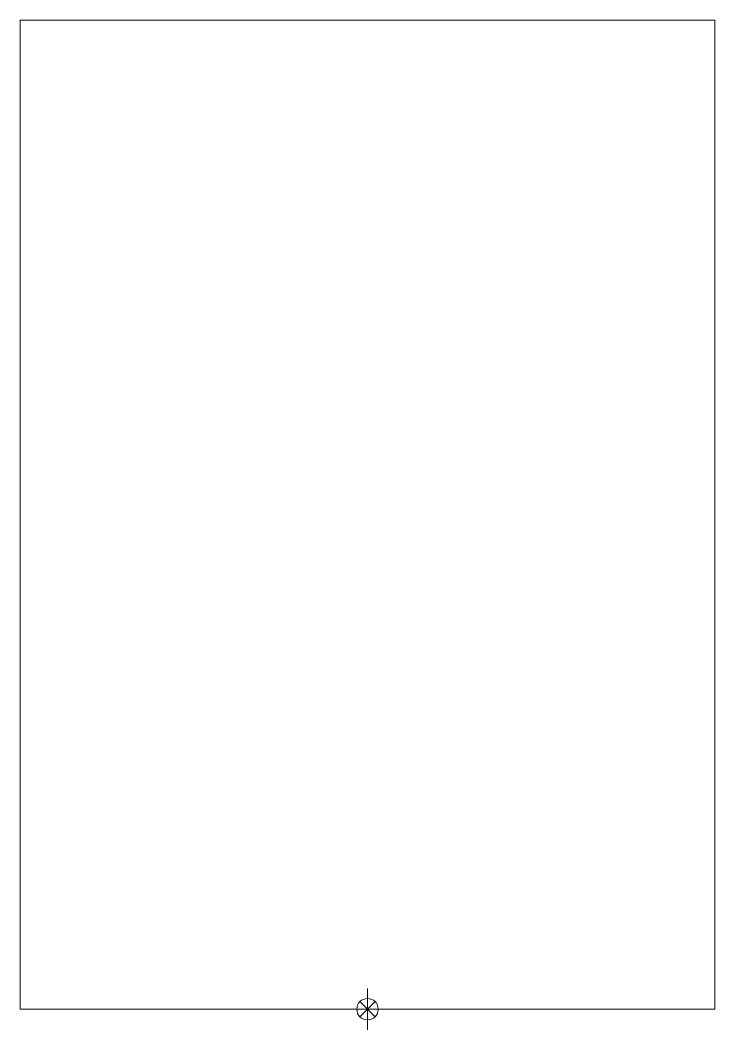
# Model space of a CAD drawing. Header units: inches. Extents: x -101 to 101, y -6 to 288.
import ezdxf

# ---------------------------------------------------------------- set-up
doc = ezdxf.new("R2010")
doc.units = ezdxf.units.IN
doc.header["$LTSCALE"] = 0.5
doc.header["$MEASUREMENT"] = 0
doc.layers.add('G-Anno-Nplt', color=140, linetype='Continuous', lineweight=18, plot=False)

# ---------------------------------------------------------------- blocks, each defined once
blk = doc.blocks.new('Base Point')
at = {"color": 0, "linetype": 'ByBlock', "lineweight": -2}
for p, q in [((0, -6), (0, 6)), ((-6, 0), (6, 0)), ((-2.12, -2.12), (2.12, 2.12)), ((-2.12, 2.12), (2.12, -2.12))]:
    blk.add_line(p, q, dxfattribs=at)
blk.add_circle((0, 0), 3.11, dxfattribs=at)

msp = doc.modelspace()

# ---------------------------------------------------------------- linework, layer by layer
at = {"layer": 'G-Anno-Nplt'}
msp.add_lwpolyline([(-101, 0), (101, 0), (101, 287.8125), (-101, 287.8125)], close=True, dxfattribs=at)

# ---------------------------------------------------------------- block references
at = {"layer": 'G-Anno-Nplt', "color": 6}
msp.add_blockref('Base Point', (0, 0), dxfattribs=at)

doc.saveas('drawing.dxf')
